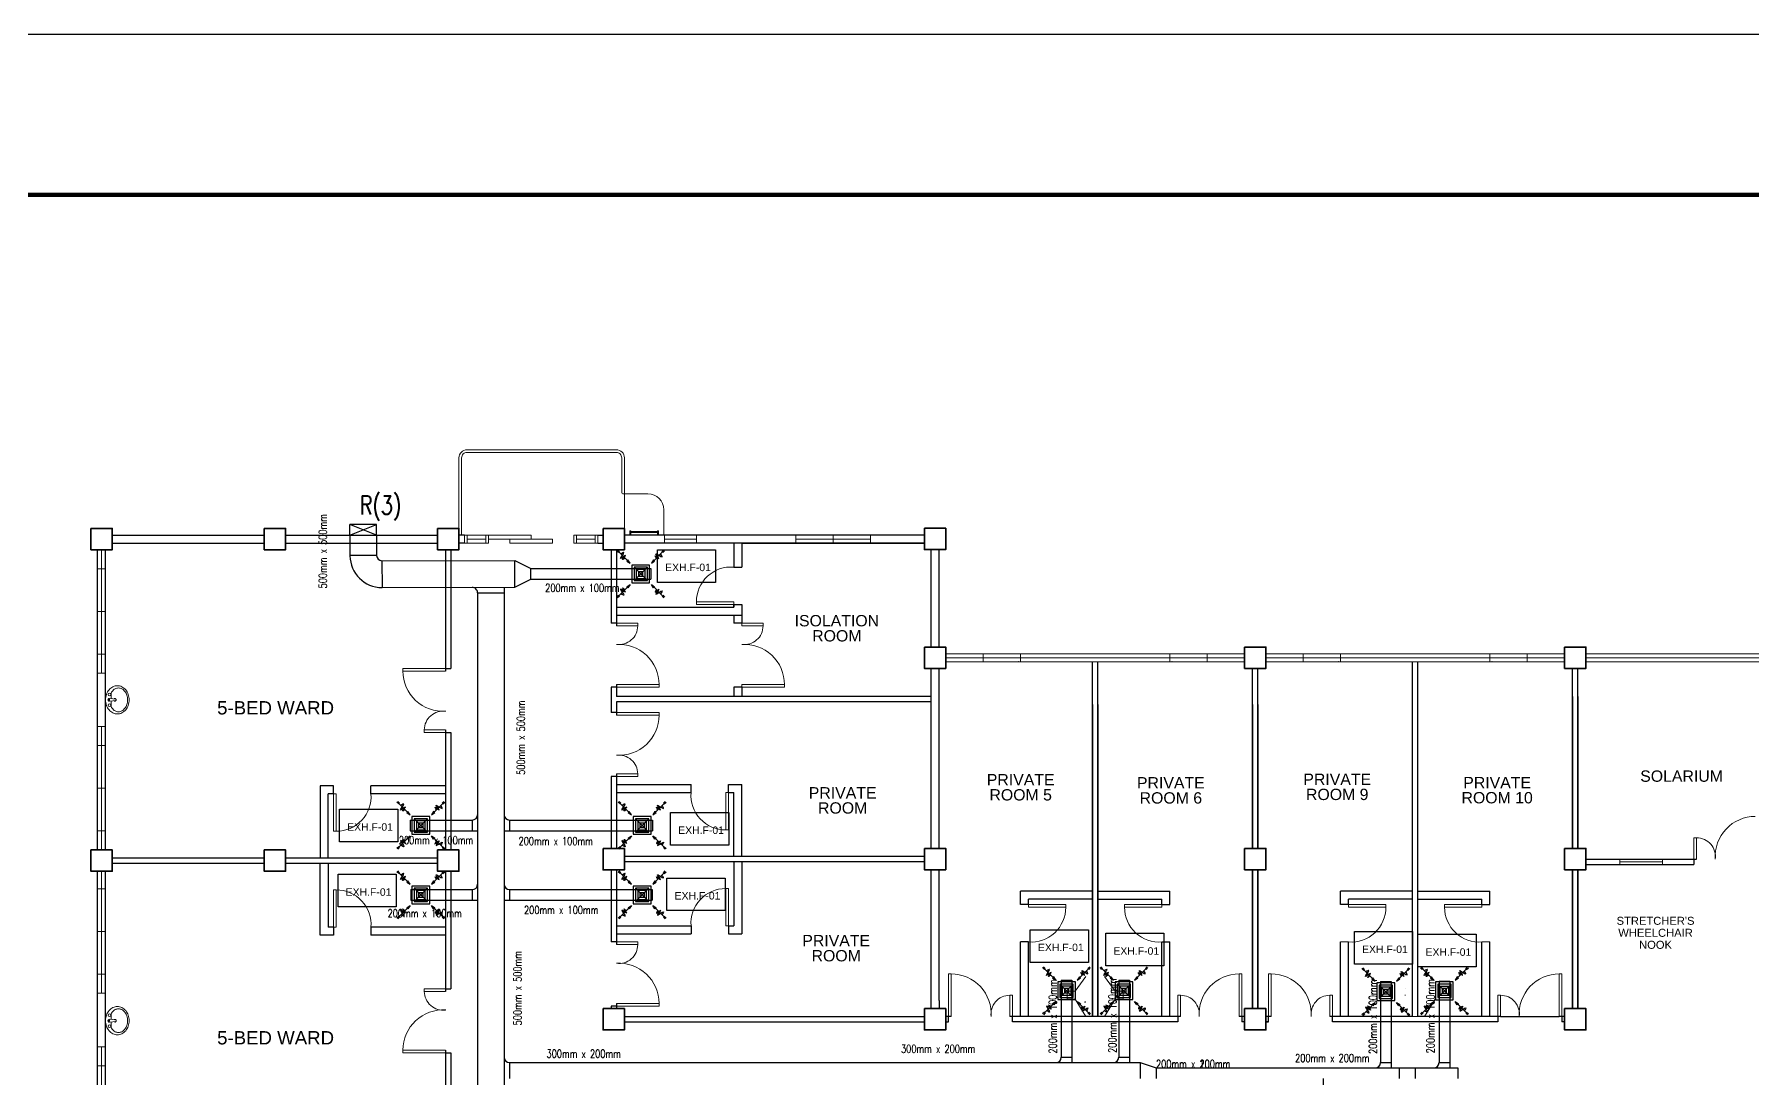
# Model space of a CAD drawing. Header units: millimetres. Extents: x 116 to 538, y 76 to 149.
# Drawn here: x 360.63 to 392.84, y 128.1 to 147.67 of the extents above; entities that cross this region are included whole.
import ezdxf

# ---------------------------------------------------------------- set-up
doc = ezdxf.new("R2010")
doc.units = ezdxf.units.MM
doc.header["$MEASUREMENT"] = 0
for name, color, linetype in [('.1', 1, 'Continuous'), ('AIR', 7, 'Continuous'), ('AIR-00', 8, 'Continuous'), ('AIR-03', 30, 'Continuous'), ('dimen', 7, 'Continuous'), ('ducting label', 7, 'Continuous'), ('exhaust', 7, 'Continuous'), ('label', 7, 'Continuous'), ('Legends', 7, 'Continuous'), ('template', 7, 'Continuous')]:
    doc.layers.add(name, color=color, linetype=linetype)
doc.styles.add('Arch-Dim', font='simplex.shx', dxfattribs={"width": 0.75})
doc.styles.get("Standard").update_dxf_attribs({"font": 'arial.ttf'})
doc.styles.add('SWISSLT175', font='swissl.ttf', dxfattribs={"height": 0.175})

# ---------------------------------------------------------------- blocks, each defined once
blk = doc.blocks.new('GRILL-C-IN')
at = {"layer": 'AIR-00', "color": 7, "ltscale": 3}
for p, q in [((-0.623, 0.601), (-0.674, 0.651)), ((-0.601, 0.623), (-0.651, 0.674)), ((-0.637, 0.637), (-0.3, 0.3)), ((0.637, 0.637), (0.3, 0.3)), ((0.601, 0.623), (0.651, 0.674)), ((0.623, 0.601), (0.674, 0.651)), ((-0.637, -0.637), (-0.3, -0.3)), ((0.637, -0.637), (0.3, -0.3)), ((-0.623, -0.601), (-0.674, -0.651)), ((-0.601, -0.623), (-0.651, -0.674)), ((0.601, -0.623), (0.651, -0.674)), ((0.623, -0.601), (0.674, -0.651))]:
    blk.add_line(p, q, dxfattribs=at)
at = {"layer": 'AIR-00', "color": 7}
for p, q in [((-0.188, 0.187), (0.187, -0.188)), ((0.187, 0.187), (-0.188, -0.188))]:
    blk.add_line(p, q, dxfattribs=at)
at = {"layer": 'AIR-00', "color": 7, "ltscale": 3}
for points in [[(-0.362, 0.393), (-0.393, 0.362), (-0.3, 0.3)], [(0.393, 0.362), (0.362, 0.393), (0.3, 0.3)], [(-0.362, -0.393), (-0.393, -0.362), (-0.3, -0.3)], [(0.393, -0.362), (0.362, -0.393), (0.3, -0.3)]]:
    blk.add_lwpolyline(points, close=True, dxfattribs=at)
at = {"layer": 'AIR-00', "color": 7}
for points in [[(-0.188, -0.188), (0.187, -0.188), (0.187, 0.187), (-0.188, 0.187)], [(-0.125, -0.125), (0.125, -0.125), (0.125, 0.125), (-0.125, 0.125)], [(-0.062, -0.062), (0.062, -0.062), (0.062, 0.062), (-0.062, 0.062)]]:
    blk.add_lwpolyline(points, close=True, dxfattribs=at)
at = {"layer": 'AIR-00', "color": 7, "ltscale": 3}
for points in [[(-0.441, 0.441), (-0.512, 0.404), (-0.432, 0.514), (-0.568, 0.43), (-0.477, 0.6), (-0.561, 0.561)], [(0.441, 0.441), (0.404, 0.512), (0.514, 0.432), (0.43, 0.568), (0.6, 0.477), (0.561, 0.561)], [(-0.441, -0.441), (-0.512, -0.404), (-0.432, -0.514), (-0.568, -0.43), (-0.477, -0.6), (-0.561, -0.561)], [(0.441, -0.441), (0.404, -0.512), (0.514, -0.432), (0.43, -0.568), (0.6, -0.477), (0.561, -0.561)]]:
    blk.add_spline(points, degree=3, dxfattribs=at)
for points in [[(-0.3, 0.3), (-0.362, 0.393), (-0.393, 0.362)], [(0.3, 0.3), (0.393, 0.362), (0.362, 0.393)], [(-0.3, -0.3), (-0.362, -0.393), (-0.393, -0.362)], [(0.3, -0.3), (0.393, -0.362), (0.362, -0.393)]]:
    blk.add_solid(points, dxfattribs=at)
at = {"layer": 'AIR-03', "color": 7}
blk.add_lwpolyline([(-0.25, -0.25), (0.25, -0.25), (0.25, 0.25), (-0.25, 0.25)], close=True, dxfattribs=at)

msp = doc.modelspace()

# ---------------------------------------------------------------- linework, layer by layer
at = {"layer": '.1', "color": 0}
msp.add_line((433.84, 147.67), (334.564, 147.67), dxfattribs=at)
at = {"color": 8, "linetype": 'ByBlock', "lineweight": 9}
for p, q in [((372.133, 139.061), (371.663, 139.061)), ((372.433, 138.286), (372.433, 138.761)), ((371.693, 138.286), (372.443, 138.287)), ((371.813, 138.366), (371.793, 138.366)), ((371.793, 138.366), (371.793, 138.286)), ((371.813, 138.286), (371.813, 138.366)), ((372.063, 138.356), (371.813, 138.356)), ((372.063, 138.336), (371.813, 138.336)), ((372.063, 138.356), (372.313, 138.356)), ((372.063, 138.336), (372.313, 138.336)), ((372.313, 138.287), (372.313, 138.367)), ((372.313, 138.367), (372.333, 138.367)), ((372.333, 138.367), (372.333, 138.286)), ((372.333, 138.286), (372.433, 138.286)), ((372.443, 138.287), (372.443, 138.137)), ((372.443, 138.212), (373.043, 138.212)), ((373.043, 138.137), (373.043, 138.287)), ((376.306, 138.287), (374.906, 138.287)), ((374.906, 138.287), (374.906, 138.136)), ((376.306, 138.212), (374.906, 138.212)), ((375.606, 138.136), (375.606, 138.287)), ((376.306, 138.136), (376.306, 138.287)), ((361.893, 138.011), (361.893, 135.699)), ((372.443, 138.137), (373.043, 138.137)), ((375.606, 138.136), (376.306, 138.136)), ((361.818, 136.855), (361.818, 137.655)), ((361.818, 137.655), (361.968, 137.655)), ((361.968, 137.655), (361.968, 136.055)), ((361.818, 136.855), (361.968, 136.855)), ((361.968, 136.055), (361.818, 136.055)), ((378.481, 136.062), (377.718, 136.062)), ((377.718, 136.062), (377.718, 136.062)), ((379.118, 135.987), (377.718, 135.987)), ((378.418, 136.062), (378.418, 135.912)), ((378.481, 136.062), (379.681, 136.062)), ((379.118, 135.912), (379.118, 136.062)), ((379.118, 135.987), (381.918, 135.987)), ((379.681, 136.062), (380.443, 136.062)), ((380.593, 136.062), (380.443, 136.062)), ((381.356, 136.062), (380.593, 136.062)), ((382.556, 136.062), (381.356, 136.062)), ((381.918, 136.062), (381.918, 135.912)), ((383.318, 135.987), (381.918, 135.987)), ((382.556, 136.062), (383.318, 136.062)), ((382.618, 136.062), (382.618, 135.912)), ((383.718, 136.062), (383.718, 136.062)), ((384.481, 136.062), (383.718, 136.062)), ((385.118, 135.987), (383.718, 135.987)), ((384.418, 136.062), (384.418, 135.912)), ((384.481, 136.062), (385.681, 136.062)), ((385.118, 135.912), (385.118, 136.062)), ((385.118, 135.987), (387.918, 135.987)), ((385.681, 136.062), (386.593, 136.062)), ((387.356, 136.062), (386.593, 136.062)), ((388.556, 136.062), (387.356, 136.062)), ((387.918, 136.062), (387.918, 135.912)), ((389.318, 135.987), (387.918, 135.987)), ((388.556, 136.062), (389.318, 136.062)), ((388.618, 136.062), (388.618, 135.912)), ((389.718, 136.062), (393.043, 136.062)), ((389.718, 136.062), (389.718, 136.062)), ((393.043, 135.989), (389.718, 135.989)), ((361.818, 135.699), (361.968, 135.699)), ((377.443, 135.262), (377.443, 135.789)), ((383.318, 135.912), (377.718, 135.912)), ((378.481, 135.912), (378.793, 135.912)), ((378.943, 135.912), (379.681, 135.912)), ((379.681, 135.912), (380.443, 135.912)), ((381.356, 135.912), (380.593, 135.912)), ((382.556, 135.912), (381.356, 135.912)), ((382.556, 135.912), (383.318, 135.912)), ((384.481, 135.912), (383.718, 135.912)), ((384.481, 135.912), (385.681, 135.912)), ((385.681, 135.912), (386.593, 135.912)), ((387.356, 135.912), (386.593, 135.912)), ((388.556, 135.912), (387.356, 135.912)), ((388.556, 135.912), (389.318, 135.912)), ((389.718, 135.912), (393.043, 135.912)), ((391.818, 135.912), (391.968, 135.912)), ((386.468, 135.112), (386.468, 129.262)), ((386.568, 135.112), (386.568, 129.262)), ((361.818, 134.699), (361.968, 134.699)), ((361.893, 134.699), (361.893, 132.386)), ((361.818, 133.543), (361.818, 134.343)), ((361.818, 134.343), (361.968, 134.343)), ((361.968, 134.343), (361.968, 132.743)), ((377.593, 133.362), (377.593, 134.362)), ((361.818, 133.543), (361.968, 133.543)), ((377.593, 132.414), (377.593, 133.212)), ((361.968, 132.743), (361.818, 132.743)), ((366.143, 132.236), (368.093, 132.236)), ((366.143, 132.136), (368.093, 132.136)), ((390.756, 132.214), (390.356, 132.214)), ((390.356, 132.214), (390.356, 132.114)), ((391.156, 132.164), (390.356, 132.164)), ((390.356, 132.114), (391.156, 132.114)), ((391.156, 132.114), (391.156, 132.214)), ((361.893, 131.986), (361.893, 129.699)), ((361.818, 130.855), (361.818, 131.655)), ((361.818, 131.655), (361.968, 131.655)), ((361.968, 131.655), (361.968, 130.055)), ((380.468, 131.648), (380.468, 129.698)), ((386.468, 131.648), (386.468, 129.698)), ((361.818, 130.855), (361.968, 130.855)), ((361.968, 130.055), (361.818, 130.055)), ((361.818, 129.699), (361.968, 129.699)), ((377.443, 129.562), (377.443, 129.414)), ((377.718, 129.312), (377.718, 129.312)), ((380.343, 129.262), (379.268, 129.262)), ((386.343, 129.262), (385.268, 129.262)), ((386.568, 129.262), (386.468, 129.262)), ((377.718, 129.162), (377.718, 129.162)), ((377.768, 129.162), (377.718, 129.162)), ((361.818, 128.699), (361.968, 128.699)), ((361.893, 128.699), (361.893, 126.386)), ((361.818, 127.543), (361.818, 128.343)), ((361.818, 128.343), (361.968, 128.343)), ((361.968, 128.343), (361.968, 126.743))]:
    msp.add_line(p, q, dxfattribs=at)
at = {"color": 8, "linetype": 'ByBlock', "lineweight": 25}
for p, q in [((362.093, 138.286), (364.943, 138.286)), ((365.343, 138.286), (368.193, 138.286)), ((368.693, 138.286), (368.593, 138.286)), ((371.193, 138.286), (371.293, 138.286)), ((377.318, 138.287), (371.693, 138.286)), ((361.818, 132.386), (361.818, 138.011)), ((361.968, 132.386), (361.968, 138.011)), ((362.093, 138.136), (364.943, 138.136)), ((365.343, 138.136), (368.193, 138.136)), ((368.343, 138.011), (368.343, 135.736)), ((368.443, 138.011), (368.443, 135.786)), ((368.693, 138.136), (368.593, 138.136)), ((371.193, 138.136), (371.293, 138.136)), ((371.443, 138.011), (371.443, 136.637)), ((371.543, 138.011), (371.543, 136.586)), ((377.318, 138.137), (371.693, 138.137)), ((373.893, 138.136), (377.318, 138.136)), ((377.443, 136.189), (377.443, 138.014)), ((377.593, 136.189), (377.593, 138.014)), ((371.543, 136.637), (371.443, 136.637)), ((368.343, 135.786), (368.443, 135.786)), ((377.443, 132.414), (377.443, 135.789)), ((377.593, 132.414), (377.593, 135.789)), ((380.468, 129.262), (380.468, 135.912)), ((380.568, 129.262), (380.568, 135.912)), ((383.468, 132.414), (383.468, 135.789)), ((383.568, 132.414), (383.568, 135.789)), ((386.468, 129.262), (386.468, 135.912)), ((386.568, 129.262), (386.568, 135.912)), ((389.468, 132.414), (389.468, 135.789)), ((389.568, 132.414), (389.568, 135.789)), ((371.443, 135.436), (371.443, 135.212)), ((371.543, 135.436), (371.443, 135.436)), ((371.543, 135.486), (371.543, 135.262)), ((371.443, 135.212), (371.443, 134.961)), ((371.543, 134.961), (371.443, 134.961)), ((377.443, 135.262), (371.543, 135.262)), ((377.443, 135.162), (371.543, 135.162)), ((371.543, 135.162), (371.543, 134.911)), ((377.443, 132.414), (377.443, 135.162)), ((380.468, 135.112), (380.468, 129.262)), ((380.568, 135.112), (380.568, 129.262)), ((383.468, 135.112), (383.468, 132.414)), ((383.568, 135.112), (383.568, 132.414)), ((389.468, 135.264), (389.468, 132.414)), ((389.568, 135.264), (389.568, 132.414)), ((368.343, 134.636), (368.343, 132.386)), ((368.343, 134.586), (368.443, 134.586)), ((368.443, 134.586), (368.443, 132.386)), ((371.443, 133.761), (371.443, 132.412)), ((371.543, 133.761), (371.443, 133.761)), ((371.543, 133.811), (371.543, 132.412)), ((365.993, 133.586), (365.993, 132.236)), ((362.093, 132.236), (364.943, 132.236)), ((362.093, 132.136), (364.943, 132.136)), ((365.343, 132.236), (368.193, 132.236)), ((365.343, 132.136), (368.193, 132.136)), ((365.993, 130.786), (365.993, 132.136)), ((377.318, 132.262), (371.693, 132.262)), ((377.318, 132.162), (371.693, 132.162)), ((389.718, 132.214), (391.793, 132.214)), ((389.718, 132.114), (391.743, 132.114)), ((391.743, 132.214), (391.743, 132.114)), ((361.818, 126.386), (361.818, 131.986)), ((361.968, 126.386), (361.968, 131.986)), ((368.343, 131.986), (368.343, 129.736)), ((368.443, 131.986), (368.443, 129.786)), ((371.443, 132.012), (371.443, 130.661)), ((371.543, 132.012), (371.543, 130.611)), ((377.443, 129.414), (377.443, 132.014)), ((377.443, 129.562), (377.443, 132.014)), ((377.593, 129.562), (377.593, 132.014)), ((383.468, 132.014), (383.468, 129.414)), ((383.468, 129.414), (383.468, 132.014)), ((383.568, 132.014), (383.568, 129.414)), ((383.568, 129.414), (383.568, 132.014)), ((389.468, 132.014), (389.468, 129.414)), ((389.468, 129.414), (389.468, 132.014)), ((389.568, 132.014), (389.568, 129.414)), ((389.568, 129.414), (389.568, 132.014)), ((366.943, 130.936), (366.943, 130.786)), ((371.543, 130.661), (371.443, 130.661)), ((368.343, 129.786), (368.443, 129.786)), ((371.543, 129.511), (371.543, 129.412)), ((377.593, 129.562), (377.593, 129.414)), ((371.443, 129.461), (371.443, 129.412)), ((371.543, 129.461), (371.443, 129.461)), ((371.693, 129.262), (377.318, 129.262)), ((377.818, 129.262), (377.718, 129.262)), ((377.768, 129.162), (377.768, 129.262)), ((380.468, 129.262), (378.918, 129.262)), ((378.968, 129.162), (378.968, 129.262)), ((380.568, 129.262), (380.468, 129.262)), ((382.118, 129.262), (380.568, 129.262)), ((382.068, 129.262), (382.068, 129.162)), ((383.318, 129.262), (383.218, 129.262)), ((383.268, 129.262), (383.268, 129.162)), ((383.818, 129.262), (383.718, 129.262)), ((383.768, 129.162), (383.768, 129.262)), ((386.468, 129.262), (384.918, 129.262)), ((384.968, 129.162), (384.968, 129.262)), ((388.118, 129.262), (386.568, 129.262)), ((388.068, 129.262), (388.068, 129.162)), ((389.318, 129.262), (389.218, 129.262)), ((389.268, 129.262), (389.268, 129.162)), ((371.693, 129.162), (377.318, 129.162)), ((377.718, 129.162), (377.768, 129.162)), ((382.068, 129.162), (378.968, 129.162)), ((383.318, 129.162), (383.268, 129.162)), ((383.768, 129.162), (383.718, 129.162)), ((383.718, 129.162), (383.768, 129.162)), ((388.068, 129.162), (384.968, 129.162)), ((389.318, 129.162), (389.268, 129.162)), ((368.343, 128.636), (368.343, 126.386)), ((368.343, 128.586), (368.443, 128.586)), ((368.443, 128.586), (368.443, 126.386))]:
    msp.add_line(p, q, dxfattribs=at)
at = {"color": 8, "linetype": 'ByBlock', "lineweight": 13}
for p, q in [((369.093, 138.286), (368.743, 138.286)), ((368.743, 138.211), (369.093, 138.211)), ((370.793, 138.286), (371.143, 138.286)), ((371.143, 138.211), (370.793, 138.211)), ((369.093, 138.136), (368.743, 138.136)), ((370.793, 138.136), (371.143, 138.136))]:
    msp.add_line(p, q, dxfattribs=at)
at = {"color": 8, "lineweight": 9}
for p, q in [((372.993, 138.136), (372.493, 138.136)), ((362.166, 135.213), (362.044, 135.227)), ((362.166, 135.184), (362.044, 135.171)), ((366.893, 132.236), (367.393, 132.236)), ((366.893, 132.136), (367.393, 132.136)), ((372.993, 132.261), (372.493, 132.261)), ((372.993, 132.161), (372.493, 132.161)), ((380.468, 130.712), (380.468, 130.212)), ((380.568, 130.712), (380.568, 130.212)), ((386.468, 130.712), (386.468, 130.212)), ((386.568, 130.712), (386.568, 130.212)), ((380.316, 129.535), (380.322, 129.535)), ((380.322, 129.535), (380.324, 129.535)), ((380.336, 129.537), (380.324, 129.537)), ((380.342, 129.532), (380.336, 129.535)), ((380.342, 129.532), (380.343, 129.532)), ((386.328, 129.655), (386.328, 129.67)), ((386.342, 129.793), (386.343, 129.793)), ((362.166, 129.201), (362.044, 129.214)), ((362.166, 129.172), (362.044, 129.159))]:
    msp.add_line(p, q, dxfattribs=at)
at = {"color": 8, "lineweight": 25, "ltscale": 0.3}
for p, q in [((373.743, 138.136), (373.743, 137.686)), ((373.893, 138.136), (373.893, 137.686)), ((371.543, 136.936), (373.743, 136.936)), ((373.743, 136.986), (373.743, 136.936)), ((373.893, 136.986), (373.893, 136.786)), ((371.543, 136.786), (373.893, 136.786))]:
    msp.add_line(p, q, dxfattribs=at)
at = {"color": 8, "linetype": 'Continuous', "lineweight": 25}
for p, q in [((373.743, 137.686), (373.893, 137.686)), ((373.743, 136.936), (373.743, 136.986)), ((373.743, 136.986), (373.893, 136.986)), ((373.743, 136.786), (373.743, 136.636)), ((373.893, 136.636), (373.743, 136.636)), ((373.893, 136.786), (373.893, 136.636)), ((373.743, 135.436), (373.743, 135.261)), ((373.893, 135.436), (373.743, 135.436)), ((373.893, 135.436), (373.893, 135.261))]:
    msp.add_line(p, q, dxfattribs=at)
at = {"color": 8, "linetype": 'ByBlock', "lineweight": 25, "ltscale": 0.3}
for p, q in [((366.243, 133.586), (365.993, 133.586)), ((366.243, 133.436), (366.143, 133.436)), ((366.143, 132.236), (366.143, 133.436)), ((366.243, 133.436), (366.243, 133.586)), ((368.343, 133.586), (366.943, 133.586)), ((366.943, 133.436), (366.943, 133.586)), ((368.343, 133.436), (366.943, 133.436)), ((371.543, 133.611), (372.943, 133.611)), ((371.543, 133.461), (372.943, 133.461)), ((372.943, 133.461), (372.943, 133.611)), ((373.643, 133.611), (373.893, 133.611)), ((373.643, 133.461), (373.643, 133.611)), ((373.643, 133.461), (373.743, 133.461)), ((373.743, 132.261), (373.743, 133.461)), ((373.893, 132.261), (373.893, 133.611)), ((366.143, 132.136), (366.143, 130.936)), ((373.743, 132.161), (373.743, 130.961)), ((373.893, 132.161), (373.893, 130.811)), ((379.118, 131.362), (379.118, 131.612)), ((380.468, 131.612), (379.118, 131.612)), ((379.268, 131.362), (379.268, 131.462)), ((380.468, 131.462), (379.268, 131.462)), ((380.568, 131.612), (381.918, 131.612)), ((380.568, 131.462), (381.768, 131.462)), ((381.768, 131.362), (381.768, 131.462)), ((381.918, 131.362), (381.918, 131.612)), ((385.118, 131.362), (385.118, 131.612)), ((386.468, 131.612), (385.118, 131.612)), ((385.268, 131.362), (385.268, 131.462)), ((386.468, 131.462), (385.268, 131.462)), ((386.568, 131.612), (387.918, 131.612)), ((386.568, 131.462), (387.768, 131.462)), ((387.768, 131.362), (387.768, 131.462)), ((387.918, 131.362), (387.918, 131.612)), ((379.268, 131.362), (379.118, 131.362)), ((381.768, 131.362), (381.918, 131.362)), ((385.268, 131.362), (385.118, 131.362)), ((387.768, 131.362), (387.918, 131.362)), ((366.243, 130.786), (365.993, 130.786)), ((366.243, 130.936), (366.143, 130.936)), ((366.243, 130.936), (366.243, 130.786)), ((368.343, 130.936), (366.943, 130.936)), ((368.343, 130.786), (366.943, 130.786)), ((371.543, 130.961), (372.943, 130.961)), ((371.543, 130.811), (372.943, 130.811)), ((372.943, 130.961), (372.943, 130.811)), ((373.643, 130.961), (373.743, 130.961)), ((373.643, 130.961), (373.643, 130.811)), ((373.643, 130.811), (373.893, 130.811)), ((379.118, 129.262), (379.118, 130.662)), ((379.268, 130.662), (379.118, 130.662)), ((379.268, 129.262), (379.268, 130.662)), ((381.768, 129.262), (381.768, 130.662)), ((381.768, 130.662), (381.918, 130.662)), ((381.918, 129.262), (381.918, 130.662)), ((385.118, 129.262), (385.118, 130.662)), ((385.268, 129.262), (385.268, 130.662)), ((387.768, 129.262), (387.768, 130.662)), ((387.918, 129.262), (387.918, 130.662))]:
    msp.add_line(p, q, dxfattribs=at)
at = {"color": 8, "linetype": 'ByBlock', "lineweight": 9, "ltscale": 0.3}
for p, q in [((385.268, 130.662), (385.118, 130.662)), ((387.768, 130.662), (387.918, 130.662)), ((380.143, 129.737), (380.343, 130.012)), ((380.893, 129.737), (380.693, 130.012)), ((380.143, 129.587), (380.343, 129.262)), ((380.893, 129.587), (380.693, 129.262)), ((386.893, 129.587), (386.693, 129.262))]:
    msp.add_line(p, q, dxfattribs=at)
at = {"color": 8, "lineweight": 25}
msp.add_line((388.118, 129.262), (389.218, 129.262), dxfattribs=at)
at = {"color": 8, "linetype": 'ByBlock', "lineweight": 9}
for points in [[(368.593, 138.286), (368.593, 139.736, -0.414214), (368.743, 139.886), (371.543, 139.886, -0.414214), (371.693, 139.736), (371.693, 138.411), (371.693, 139.061)], [(368.643, 138.286), (368.643, 139.736, -0.414214), (368.743, 139.836), (371.543, 139.836, -0.414214), (371.643, 139.736), (371.643, 139.081)]]:
    msp.add_lwpolyline(points, format="xyb", dxfattribs=at)
at = {"color": 8, "linetype": 'ByBlock', "lineweight": 35}
for points in [[(361.693, 138.411), (362.093, 138.411), (362.093, 138.011), (361.693, 138.011)], [(364.943, 138.411), (365.343, 138.411), (365.343, 138.011), (364.943, 138.011)], [(368.193, 138.411), (368.593, 138.411), (368.593, 138.011), (368.193, 138.011)], [(371.293, 138.411), (371.693, 138.411), (371.693, 138.011), (371.293, 138.011)], [(377.318, 138.414), (377.718, 138.414), (377.718, 138.014), (377.318, 138.014)], [(377.318, 136.189), (377.718, 136.189), (377.718, 135.789), (377.318, 135.789)], [(383.318, 136.189), (383.718, 136.189), (383.718, 135.789), (383.318, 135.789)], [(389.318, 136.189), (389.718, 136.189), (389.718, 135.789), (389.318, 135.789)], [(361.693, 132.386), (362.093, 132.386), (362.093, 131.986), (361.693, 131.986)], [(364.943, 132.386), (365.343, 132.386), (365.343, 131.986), (364.943, 131.986)], [(368.193, 132.386), (368.593, 132.386), (368.593, 131.986), (368.193, 131.986)], [(371.293, 132.412), (371.693, 132.412), (371.693, 132.012), (371.293, 132.012)], [(377.318, 132.414), (377.718, 132.414), (377.718, 132.014), (377.318, 132.014)], [(383.318, 132.414), (383.718, 132.414), (383.718, 132.014), (383.318, 132.014)], [(389.318, 132.414), (389.718, 132.414), (389.718, 132.014), (389.318, 132.014)], [(371.293, 129.412), (371.693, 129.412), (371.693, 129.012), (371.293, 129.012)], [(377.318, 129.414), (377.718, 129.414), (377.718, 129.014), (377.318, 129.014)], [(383.318, 129.414), (383.718, 129.414), (383.718, 129.014), (383.318, 129.014)], [(389.318, 129.414), (389.718, 129.414), (389.718, 129.014), (389.318, 129.014)]]:
    msp.add_lwpolyline(points, close=True, dxfattribs=at)
at = {"color": 8, "linetype": 'ByBlock', "lineweight": 13}
for points in [[(368.743, 138.286), (368.743, 138.136), (368.693, 138.136), (368.693, 138.286)], [(369.143, 138.286), (369.143, 138.136), (369.093, 138.136), (369.093, 138.286)], [(369.143, 138.286), (369.943, 138.286), (369.943, 138.211), (369.143, 138.211)], [(369.543, 138.211), (370.343, 138.211), (370.343, 138.136), (369.543, 138.136)], [(370.743, 138.286), (370.743, 138.136), (370.793, 138.136), (370.793, 138.286)], [(371.143, 138.286), (371.143, 138.136), (371.193, 138.136), (371.193, 138.286)]]:
    msp.add_lwpolyline(points, close=True, dxfattribs=at)
at = {"color": 8, "lineweight": 9}
for points in [[(372.443, 138.286), (373.043, 138.286), (373.043, 138.137), (372.443, 138.137)], [(374.906, 138.287), (376.306, 138.287), (376.306, 138.137), (374.906, 138.137)], [(361.818, 138.011), (361.968, 138.011), (361.968, 135.699), (361.818, 135.699)], [(361.818, 134.699), (361.968, 134.699), (361.968, 132.386), (361.818, 132.386)], [(390.356, 132.214), (391.156, 132.214), (391.156, 132.114), (390.356, 132.114)], [(361.818, 131.986), (361.968, 131.986), (361.968, 129.699), (361.818, 129.699)], [(361.818, 128.699), (361.968, 128.699), (361.968, 126.386), (361.818, 126.386)]]:
    msp.add_lwpolyline(points, close=True, dxfattribs=at)
at = {"color": 8, "lineweight": 13, "ltscale": 0.03}
for points in [[(373.743, 136.986), (373.743, 137.036), (373.043, 137.036), (373.043, 136.986)], [(371.543, 136.636), (371.543, 136.586), (371.943, 136.586), (371.943, 136.636)], [(373.893, 136.636), (373.893, 136.586), (374.293, 136.586), (374.293, 136.636)], [(368.343, 135.736), (368.343, 135.786), (367.543, 135.786), (367.543, 135.736)], [(371.543, 135.486), (371.543, 135.436), (372.343, 135.436), (372.343, 135.486)], [(373.893, 135.486), (373.893, 135.436), (374.693, 135.436), (374.693, 135.486)], [(371.543, 134.911), (371.543, 134.961), (372.343, 134.961), (372.343, 134.911)], [(368.343, 134.586), (368.343, 134.636), (367.943, 134.636), (367.943, 134.586)], [(371.543, 133.761), (371.543, 133.811), (371.943, 133.811), (371.943, 133.761)], [(366.243, 133.436), (366.293, 133.436), (366.293, 132.736), (366.243, 132.736)], [(373.643, 133.461), (373.593, 133.461), (373.593, 132.761), (373.643, 132.761)], [(391.743, 132.214), (391.793, 132.214), (391.793, 132.614), (391.743, 132.614)], [(366.243, 130.936), (366.293, 130.936), (366.293, 131.636), (366.243, 131.636)], [(373.643, 130.961), (373.593, 130.961), (373.593, 131.661), (373.643, 131.661)], [(379.268, 131.362), (379.268, 131.312), (379.968, 131.312), (379.968, 131.362)], [(381.768, 131.362), (381.768, 131.312), (381.068, 131.312), (381.068, 131.362)], [(385.268, 131.362), (385.268, 131.312), (385.968, 131.312), (385.968, 131.362)], [(387.768, 131.362), (387.768, 131.312), (387.068, 131.312), (387.068, 131.362)], [(371.543, 130.661), (371.543, 130.611), (371.943, 130.611), (371.943, 130.661)], [(377.818, 129.262), (377.768, 129.262), (377.768, 130.062), (377.818, 130.062)], [(383.218, 129.262), (383.268, 129.262), (383.268, 130.062), (383.218, 130.062)], [(383.818, 129.262), (383.768, 129.262), (383.768, 130.062), (383.818, 130.062)], [(389.218, 129.262), (389.268, 129.262), (389.268, 130.062), (389.218, 130.062)], [(368.343, 129.786), (368.343, 129.736), (367.943, 129.736), (367.943, 129.786)], [(371.543, 129.511), (371.543, 129.461), (372.343, 129.461), (372.343, 129.511)], [(378.968, 129.262), (378.918, 129.262), (378.918, 129.662), (378.968, 129.662)], [(382.068, 129.262), (382.118, 129.262), (382.118, 129.662), (382.068, 129.662)], [(384.968, 129.262), (384.918, 129.262), (384.918, 129.662), (384.968, 129.662)], [(388.068, 129.262), (388.118, 129.262), (388.118, 129.662), (388.068, 129.662)], [(368.343, 128.636), (368.343, 128.586), (367.543, 128.586), (367.543, 128.636)]]:
    msp.add_lwpolyline(points, close=True, dxfattribs=at)
at = {"color": 8, "lineweight": 9}
for points in [[(362.189, 134.934, 0.11576), (362.272, 134.953, 0.104047), (362.345, 135.012, 0.090875), (362.393, 135.095, 0.083344), (362.41, 135.199, 0.083344), (362.393, 135.302, 0.090875), (362.345, 135.386, 0.104047), (362.272, 135.445, 0.11576), (362.189, 135.464, 0.11576), (362.107, 135.445, 0.104047), (362.033, 135.386, 0.090875), (361.985, 135.302, 0.083344), (361.968, 135.199, 0.083344), (361.985, 135.095, 0.090875), (362.033, 135.012, 0.104047), (362.107, 134.953, 0.11576)], [(362.189, 128.921, 0.11576), (362.272, 128.941, 0.104047), (362.345, 128.999, 0.090875), (362.393, 129.083, 0.083344), (362.41, 129.186, 0.083344), (362.393, 129.29, 0.090875), (362.345, 129.374, 0.104047), (362.272, 129.432, 0.11576), (362.189, 129.451, 0.11576), (362.107, 129.432, 0.104047), (362.033, 129.374, 0.090875), (361.985, 129.29, 0.083344), (361.968, 129.186, 0.083344), (361.985, 129.083, 0.090875), (362.033, 128.999, 0.104047), (362.107, 128.941, 0.11576)]]:
    msp.add_lwpolyline(points, format="xyb", close=True, dxfattribs=at)
for points in [[(362.21, 134.976, 0.124838), (362.273, 134.992, 0.105788), (362.33, 135.042, 0.086697), (362.367, 135.111, 0.076776), (362.38, 135.199, 0.076776), (362.367, 135.287, 0.086697), (362.33, 135.356, 0.105788), (362.273, 135.406, 0.124838), (362.21, 135.421, 0.124838), (362.148, 135.406, 0.105788), (362.09, 135.356, 0.040067), (362.07, 135.326), (362.07, 135.223, 0.040067)], [(362.07, 135.175), (362.07, 135.072, 0.040067), (362.09, 135.042, 0.105788), (362.148, 134.992, 0.124838), (362.21, 134.976, 0.124838)], [(362.21, 128.964, 0.124838), (362.273, 128.98, 0.105788), (362.33, 129.029, 0.086697), (362.367, 129.099, 0.076776), (362.38, 129.186, 0.076776), (362.367, 129.274, 0.086697), (362.33, 129.344, 0.105788), (362.273, 129.393, 0.124838), (362.21, 129.409, 0.124838), (362.148, 129.393, 0.105788), (362.09, 129.344, 0.040067), (362.07, 129.313), (362.07, 129.211, 0.040067)], [(362.07, 129.162), (362.07, 129.06, 0.040067), (362.09, 129.029, 0.105788), (362.148, 128.98, 0.124838), (362.21, 128.964, 0.124838)]]:
    msp.add_lwpolyline(points, format="xyb", dxfattribs=at)
at = {"color": 8, "linetype": 'ByBlock', "lineweight": 9, "ltscale": 0.03}
for points in [[(380.143, 129.737), (380.143, 129.587), (379.993, 129.587), (379.993, 129.737)], [(380.893, 129.737), (380.893, 129.587), (381.043, 129.587), (381.043, 129.737)]]:
    msp.add_lwpolyline(points, close=True, dxfattribs=at)
at = {"color": 8, "lineweight": 9}
for centre, radius in [((362.041, 135.301), 0.0255), ((362.041, 135.097), 0.0255), ((362.035, 135.199), 0.0095), ((362.041, 129.288), 0.0255), ((362.035, 129.186), 0.0095), ((362.041, 129.085), 0.0255)]:
    msp.add_circle(centre, radius, dxfattribs=at)
at = {"color": 8, "linetype": 'ByBlock', "lineweight": 9}
for centre, radius, start, end in [((371.663, 139.081), 0.02, 180, 270), ((372.133, 138.761), 0.3, 0, 90)]:
    msp.add_arc(centre, radius, start, end, dxfattribs=at)
at = {"color": 8, "lineweight": 13, "ltscale": 0.03}
for centre, radius, start, end in [((373.695, 137.036), 0.652, 85.7578, 180), ((371.59, 136.586), 0.353, 262.3719, 0), ((373.94, 136.586), 0.353, 262.3719, 0), ((371.592, 135.486), 0.752, 0, 93.6952), ((373.942, 135.486), 0.752, 0, 93.6952), ((368.295, 135.736), 0.752, 180, 273.6952), ((368.296, 134.636), 0.353, 82.3719, 180), ((371.592, 134.911), 0.752, 266.3048, 0), ((371.59, 133.811), 0.353, 0, 97.6281), ((366.293, 133.388), 0.652, 270, 4.2422), ((373.593, 133.413), 0.652, 175.7578, 270), ((392.893, 132.263), 0.752, 90, 183.6952), ((391.793, 132.261), 0.353, 352.3719, 90), ((366.293, 130.985), 0.652, 355.7578, 90), ((373.593, 131.01), 0.652, 90, 184.2422), ((379.316, 131.312), 0.652, 265.7578, 0), ((381.72, 131.312), 0.652, 180, 274.2422), ((385.316, 131.312), 0.652, 265.7578, 0), ((387.72, 131.312), 0.652, 180, 274.2422), ((371.59, 130.611), 0.353, 262.3719, 0), ((371.592, 129.511), 0.752, 0, 93.6952), ((377.818, 129.311), 0.752, 356.3048, 90), ((383.218, 129.311), 0.752, 90, 183.6952), ((383.818, 129.311), 0.752, 356.3048, 90), ((389.218, 129.311), 0.752, 90, 183.6952), ((368.296, 129.736), 0.353, 180, 277.6281), ((378.918, 129.309), 0.353, 90, 187.6281), ((382.118, 129.309), 0.353, 352.3719, 90), ((384.918, 129.309), 0.353, 90, 187.6281), ((388.118, 129.309), 0.353, 352.3719, 90), ((368.295, 128.636), 0.752, 86.3048, 180)]:
    msp.add_arc(centre, radius, start, end, dxfattribs=at)
at = {"color": 8, "lineweight": 9}
for centre, radius, start, end in [((362.041, 135.199), 0.028, 83.7545, 276.2455), ((362.143, 135.199), 0.025, 36.3068, 131.2022), ((362.143, 135.199), 0.025, 228.7978, 323.6932), ((362.072, 135.199), 0.0948, 351.2026, 8.7974), ((362.143, 135.199), 0.025, 341.3793, 18.6207), ((362.041, 129.186), 0.028, 83.7545, 276.2455), ((362.143, 129.186), 0.025, 36.3068, 131.2022), ((362.143, 129.186), 0.025, 228.7978, 323.6932), ((362.072, 129.186), 0.0948, 351.2026, 8.7974), ((362.143, 129.186), 0.025, 341.3793, 18.6207)]:
    msp.add_arc(centre, radius, start, end, dxfattribs=at)
at = {"color": 8, "linetype": 'ByBlock', "lineweight": 9}
for p in [(379.081, 135.912), (381.956, 135.912), (385.081, 135.912), (387.956, 135.912)]:
    msp.add_point(p, dxfattribs=at)
at = {"layer": 'dimen'}
for p, q in [((367.046, 138.486), (366.545, 138.486)), ((366.545, 138.288), (366.545, 138.486)), ((366.545, 138.288), (367.046, 138.486)), ((367.046, 138.286), (366.545, 138.486)), ((366.545, 138.288), (367.046, 138.286)), ((367.046, 138.286), (367.046, 138.486))]:
    msp.add_line(p, q, dxfattribs=at)
at = {"layer": 'exhaust'}
for p, q in [((366.545, 138.288), (366.549, 137.898)), ((367.046, 138.286), (367.049, 137.906)), ((367.049, 137.906), (366.549, 137.901)), ((367.149, 137.807), (369.641, 137.808)), ((367.149, 137.807), (367.15, 137.304)), ((369.641, 137.308), (369.641, 137.808)), ((369.641, 137.808), (369.941, 137.658)), ((369.941, 137.658), (372.189, 137.659)), ((369.941, 137.458), (369.941, 137.658)), ((372.189, 137.659), (372.189, 137.459)), ((367.15, 137.304), (369.641, 137.308)), ((369.441, 137.308), (369.441, 108.164)), ((369.641, 137.308), (369.642, 137.308)), ((369.642, 137.308), (369.941, 137.458)), ((369.941, 137.458), (372.189, 137.459)), ((368.941, 137.207), (368.941, 108.164)), ((368.941, 137.207), (369.441, 137.207)), ((367.679, 132.947), (368.841, 132.947)), ((367.679, 132.947), (367.679, 132.747)), ((367.679, 132.747), (368.941, 132.747)), ((368.841, 132.947), (368.841, 132.747)), ((369.441, 132.747), (372.22, 132.747)), ((369.541, 132.947), (372.22, 132.947)), ((369.541, 132.947), (369.541, 132.747)), ((372.22, 132.947), (372.22, 132.747)), ((367.688, 131.643), (368.841, 131.643)), ((367.688, 131.643), (367.688, 131.443)), ((367.688, 131.443), (368.941, 131.443)), ((368.841, 131.643), (368.841, 131.443)), ((369.441, 131.443), (372.212, 131.443)), ((369.541, 131.643), (372.212, 131.643)), ((369.541, 131.643), (369.541, 131.443)), ((372.212, 131.643), (372.212, 131.443)), ((379.883, 129.944), (379.883, 128.5)), ((379.883, 129.944), (380.083, 129.944)), ((380.083, 129.944), (380.083, 128.4)), ((380.959, 129.944), (380.959, 128.5)), ((380.959, 129.944), (381.159, 129.944)), ((381.159, 129.944), (381.159, 128.4)), ((385.867, 129.919), (385.867, 128.4)), ((385.867, 129.919), (386.067, 129.919)), ((386.067, 129.919), (386.067, 128.3)), ((386.965, 129.928), (386.965, 128.4)), ((386.965, 129.928), (387.165, 129.928)), ((387.165, 129.928), (387.165, 128.3)), ((369.541, 128.4), (381.359, 128.4)), ((369.541, 128.4), (369.541, 128.1)), ((379.883, 128.5), (380.083, 128.5)), ((380.959, 128.5), (381.159, 128.5)), ((381.359, 128.4), (381.359, 128.1)), ((381.359, 128.4), (381.659, 128.3)), ((381.659, 128.3), (387.315, 128.3)), ((381.659, 128.3), (381.659, 128.1)), ((385.867, 128.4), (386.067, 128.4)), ((386.217, 128.3), (386.217, 128.1)), ((386.517, 128.3), (386.517, 128.1)), ((386.965, 128.4), (387.165, 128.4)), ((387.315, 128.3), (387.315, 128.1)), ((384.797, 125.498), (384.797, 128.1))]:
    msp.add_line(p, q, dxfattribs=at)
for centre, radius, start, end in [((367.149, 137.904), 0.6, 180.5474, 270.1084), ((367.149, 137.907), 0.1, 180.5474, 270.029), ((368.841, 137.207), 0.1, 0.0004, 90.1084), ((368.841, 133.047), 0.1, 270.0004, 0.0004), ((369.541, 133.047), 0.1, 180.0004, 270.0004), ((368.841, 131.743), 0.1, 270.0004, 0.0004), ((369.541, 131.743), 0.1, 180.0004, 270.0004), ((369.541, 128.5), 0.1, 180.0004, 270.0004), ((379.783, 128.5), 0.1, 270.0004, 0.0004), ((380.859, 128.5), 0.1, 270.0004, 0.0004), ((385.767, 128.4), 0.1, 270.0004, 0), ((386.865, 128.4), 0.1, 270.0004, 0.0004)]:
    msp.add_arc(centre, radius, start, end, dxfattribs=at)
at = {"layer": 'Legends'}
for points in [[(372.314, 138.013), (373.404, 138.013), (373.404, 137.401), (372.314, 137.401)], [(366.354, 133.148), (367.445, 133.148), (367.445, 132.537), (366.354, 132.537)], [(372.559, 133.088), (373.649, 133.088), (373.649, 132.477), (372.559, 132.477)], [(366.326, 131.929), (367.416, 131.929), (367.416, 131.318), (366.326, 131.318)], [(372.492, 131.859), (373.582, 131.859), (373.582, 131.248), (372.492, 131.248)], [(379.302, 130.891), (380.393, 130.891), (380.393, 130.279), (379.302, 130.279)], [(380.717, 130.825), (381.808, 130.825), (381.808, 130.214), (380.717, 130.214)], [(385.379, 130.856), (386.469, 130.856), (386.469, 130.244), (385.379, 130.244)], [(386.568, 130.805), (387.658, 130.805), (387.658, 130.193), (386.568, 130.193)]]:
    msp.add_lwpolyline(points, close=True, dxfattribs=at)
at = {"layer": 'template', "linetype": 'Continuous', "const_width": 0.0853}
msp.add_lwpolyline([(340.581, 80.283), (430.832, 80.283), (430.832, 144.662), (340.581, 144.662)], close=True, dxfattribs=at)

# ---------------------------------------------------------------- block references
at = {"layer": 'AIR', "xscale": 0.6658363358532475, "yscale": 0.6658363358532475, "zscale": 0.6658363358532475}
for p in [(371.999, 137.559), (367.877, 132.847), (372.026, 132.847), (367.877, 131.543), (372.026, 131.543), (379.983, 129.747), (381.059, 129.747), (385.967, 129.728), (387.065, 129.746)]:
    msp.add_blockref('GRILL-C-IN', p, dxfattribs=at)

# ---------------------------------------------------------------- texts
at = {"layer": 'ducting label', "color": 7, "linetype": 'Continuous', "lineweight": 25, "attachment_point": 1, "style": 'Arch-Dim'}
for s, width, insert, char_height in [('\\A1;R(3)', 2.18435, (366.734, 139.025), 0.35), ('\\A1;200mm x 100mm', 1.55435, (370.209, 137.372), 0.15), ('\\A1;200mm x 100mm', 1.55435, (367.466, 132.642), 0.15), ('\\A1;200mm x 100mm', 1.55435, (369.71, 132.626), 0.15), ('\\A1;200mm x 100mm', 1.55435, (367.254, 131.273), 0.15), ('\\A1;200mm x 100mm', 1.55435, (369.812, 131.336), 0.15), ('\\A1;300mm x 200mm', 1.55435, (370.234, 128.643), 0.15), ('\\A1;300mm x 200mm', 1.55435, (376.879, 128.734), 0.15), ('\\A1;200mm x 200mm', 1.55435, (384.267, 128.561), 0.15), ('\\A1;200mm x 100mm', 1.55435, (381.659, 128.45), 0.15), ('\\A1;200mm x 200mm', 1.55435, (381.659, 128.45), 0.15)]:
    msp.add_mtext_dynamic_manual_height_columns(s, width=width, gutter_width=1.011, heights=[0], dxfattribs=dict(at, insert=insert, char_height=char_height))
at = {"layer": 'ducting label', "color": 7, "linetype": 'Continuous', "lineweight": 25, "char_height": 0.15, "attachment_point": 1, "rotation": 90, "style": 'Arch-Dim'}
for s, width, insert in [('\\A1;500mm x 500mm', 1.62686, (365.965, 137.287)), ('\\A1;500mm x 500mm', 1.64864, (369.678, 133.792)), ('\\A1;500mm x 500mm', 1.5868, (369.616, 129.098)), ('\\A1;200mm x 100mm', 1.54702, (379.647, 128.569)), ('\\A1;200mm x 100mm', 1.54702, (380.766, 128.582)), ('\\A1;200mm x 100mm', 1.54213, (385.651, 128.562)), ('\\A1;200mm x 100mm', 1.57634, (386.73, 128.574))]:
    msp.add_mtext_dynamic_manual_height_columns(s, width=width, gutter_width=1.011, heights=[0], dxfattribs=dict(at, insert=insert))
at = {"layer": 'label', "color": 8, "linetype": 'ByBlock', "lineweight": 9, "ltscale": 0.4, "attachment_point": 5, "style": 'SWISSLT175'}
for s, insert, char_height, line_spacing_factor in [('ISOLATION ^JROOM', (375.676, 136.539), 0.2125, 0.8), ('5-BED WARD', (365.155, 135.048), 0.25, 0.8), ('PRIVATE ^JROOM 5', (379.122, 133.559), 0.2125, 0.8), ('PRIVATE ^JROOM 6', (381.937, 133.501), 0.2125, 0.8), ('PRIVATE ^JROOM 9', (385.056, 133.567), 0.2125, 0.8), ('PRIVATE ^JROOM 10', (388.054, 133.505), 0.2125, 0.8), ('SOLARIUM', (391.511, 133.768), 0.2125, 0.8), ('PRIVATE ^JROOM', (375.785, 133.313), 0.2125, 0.8), ("STRETCHER'S\\PWHEELCHAIR\\PNOOK", (391.023, 130.832), 0.15, 0.9), ('PRIVATE ^JROOM', (375.664, 130.544), 0.2125, 0.8), ('5-BED WARD', (365.155, 128.864), 0.25, 0.8)]:
    msp.add_mtext(s, dxfattribs=dict(at, insert=insert, char_height=char_height, line_spacing_factor=line_spacing_factor))
at = {"layer": 'Legends', "linetype": 'Continuous', "lineweight": 25, "char_height": 0.14, "attachment_point": 1}
for insert in [(372.457, 137.751), (366.497, 132.886), (372.702, 132.826), (366.468, 131.667), (372.635, 131.597), (379.445, 130.629), (380.86, 130.563), (385.521, 130.594), (386.711, 130.542)]:
    msp.add_mtext_dynamic_manual_height_columns('EXH.F-01', width=0.44811, gutter_width=1.011, heights=[0], dxfattribs=dict(at, insert=insert))

doc.saveas('drawing.dxf')
